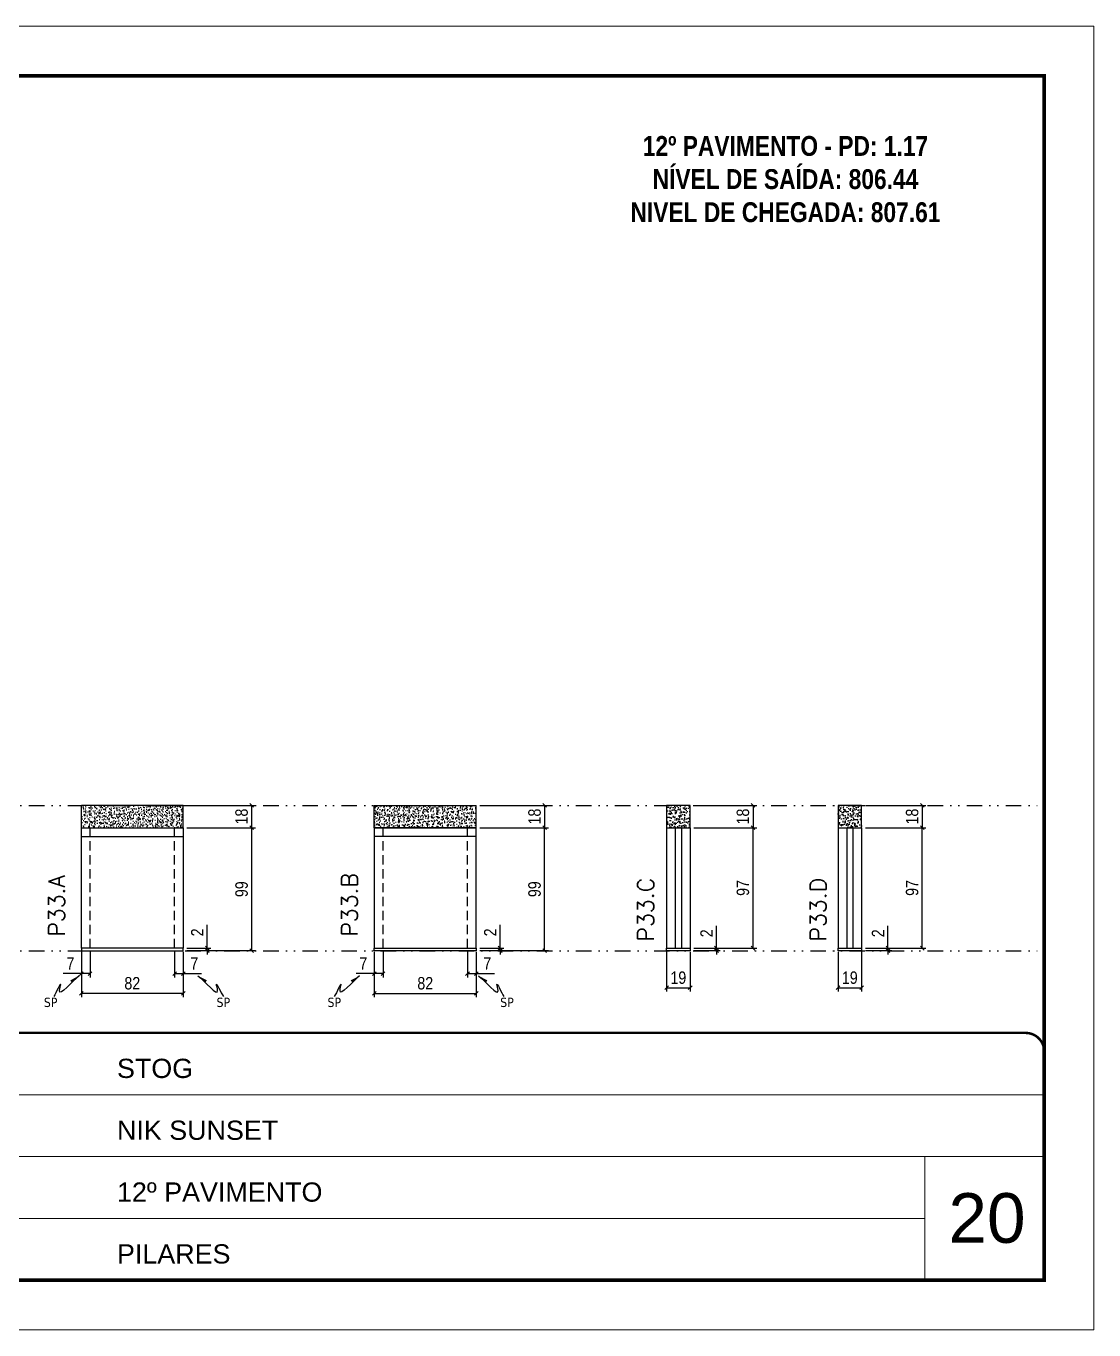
# Model space of a CAD drawing. Extents: x 808 to 7089, y -98 to 17032.
# Drawn here: x 6202 to 7062, y 11388 to 12438 of the extents above; entities that cross this region are included whole.
import ezdxf

# ---------------------------------------------------------------- set-up
doc = ezdxf.new("R2010")
doc.units = 0
for name, pattern in [('CONTINUO', [0]), ('DASHED', [0.75, 0.5, -0.25]), ('DIVIDE2', [0.625, 0.25, -0.125, 0, -0.125, 0, -0.125]), ('HIDDEN', [0.375, 0.25, -0.125])]:
    doc.linetypes.add(name, pattern=pattern)
for name, color, linetype, lineweight in [('CARIMBO', 255, 'Continuous', 9), ('Folhas', 255, 'Continuous', 9), ('SARRAFO DE PRESSAO', 251, 'DASHED', 9), ('Texto Seção', 7, 'Continuous', 15)]:
    doc.layers.add(name, color=color, linetype=linetype, lineweight=lineweight)
for name, color, linetype in [('COTA', 241, 'Continuous'), ('NOMENCLATURA', 7, 'Continuous'), ('Nível', 160, 'Continuous'), ('Painéis', 200, 'Continuous'), ('SARR_2.2x7', 40, 'Continuous'), ('Sarrafo de Pressão', 42, 'HIDDEN'), ('texto', 7, 'Continuous')]:
    doc.layers.add(name, color=color, linetype=linetype)
doc.styles.add('ARIAL', font='arial.ttf')
doc.styles.add('COTA TECNICA', font='techl___.ttf', dxfattribs={"height": 10})
doc.styles.add('COTA TECNICA-50', font='techl___.ttf', dxfattribs={"height": 10})
doc.styles.add('REGUA-120', font='ROMANS.shx', dxfattribs={"height": 15})
doc.styles.add('ROMANC', font='techb___.ttf', dxfattribs={"height": 2.5})
doc.styles.get("Standard").update_dxf_attribs({"font": 'arial.ttf'})
doc.dimstyles.new('COTA PAINEL-50', dxfattribs={"dimtxt": 10, "dimasz": 3, "dimexe": 3, "dimexo": 3, "dimgap": 3, "dimtad": 1, "dimdec": 1, "dimzin": 12, "dimdsep": 46, "dimtxsty": 'COTA TECNICA-50', "dimblk1": 'OBLIQUE', "dimblk2": 'OBLIQUE', "dimsah": 1, "dimcen": 0.9, "dimclrd": 4, "dimclre": 4, "dimclrt": 240, "dimadec": 1, "dimazin": 3, "dimtfac": 1, "dimtdec": 1, "dimtmove": 0, "dimatfit": 3, "dimfxl": 1, "dimtolj": 1, "dimtzin": 12, "dimarcsym": 0})
doc.dimstyles.new('PAINEL', dxfattribs={"dimtxt": 10, "dimasz": 3, "dimexe": 3, "dimexo": 3, "dimgap": 3, "dimtad": 1, "dimdec": 1, "dimzin": 12, "dimdsep": 46, "dimtxsty": 'COTA TECNICA', "dimblk1": 'OBLIQUE', "dimblk2": 'OBLIQUE', "dimsah": 1, "dimcen": 0.9, "dimclrd": 4, "dimclre": 4, "dimclrt": 240, "dimadec": 1, "dimazin": 3, "dimtfac": 1, "dimtdec": 1, "dimtmove": 0, "dimatfit": 3, "dimfxl": 1, "dimtolj": 1, "dimtzin": 12, "dimarcsym": 0})
doc.dimstyles.get("Standard").update_dxf_attribs({"dimtxt": 0.18, "dimasz": 0.18, "dimexe": 0.18, "dimexo": 0.0625, "dimgap": 0.09, "dimtad": 0, "dimtih": 1, "dimtoh": 1, "dimdec": 4, "dimzin": 0, "dimdsep": 46, "dimtxsty": 'Standard', "dimcen": 0.09, "dimadec": 0, "dimazin": 0, "dimtfac": 1, "dimtdec": 4, "dimtofl": 0, "dimtmove": 0, "dimatfit": 3, "dimfxl": 1, "dimtolj": 1, "dimtzin": 0, "dimarcsym": 0})

# ---------------------------------------------------------------- blocks, each defined once
blk = doc.blocks.new('9999999999')
at = {"color": 30, "linetype": 'CONTINUO'}
for p, q in [((98564.6, 34379.6), (99584, 34379.6)), ((98564.6, 34329.8), (99488, 34329.8)), ((99584, 34329.8), (99488, 34329.8)), ((99488, 34329.8), (99488, 34230.2)), ((98564.6, 34280), (99488, 34280))]:
    blk.add_line(p, q, dxfattribs=at)
at = {"color": 30, "linetype": 'CONTINUO', "const_width": 2}
blk.add_lwpolyline([(99584, 34230.2), (99584, 34414.4, 0.414214), (99569, 34429.4), (98229, 34429.4, 0.414214), (98214, 34414.4), (98214, 34245.2, 0.414214), (98229, 34230.2), (99584, 34230.2)], format="xyb", dxfattribs=at)
at = {"layer": 'Folhas'}
blk.add_lwpolyline([(98139, 34190.2), (99624, 34190.2), (99624, 35240.2), (98139, 35240.2)], close=True, dxfattribs=at)
at = {"layer": 'Folhas', "color": 30, "const_width": 3}
blk.add_lwpolyline([(98214, 34230.2), (99584, 34230.2), (99584, 35200.2), (98214, 35200.2)], close=True, dxfattribs=at)
at = {"color": 7, "linetype": 'Continuous', "ltscale": 5, "style": 'ARIAL'}
for s, height, p in [('STOG', 15.48, (98837.7, 34393.1)), ('NIK SUNSET', 15.48, (98837.7, 34343.3)), ('12º PAVIMENTO', 15.483, (98837.7, 34293.5)), ('PILARES', 15.48, (98837.7, 34243.7))]:
    blk.add_text(s, height=height, dxfattribs=at).set_placement(p)
blk = doc.blocks.new('_Oblique')
at = {"color": 0, "linetype": 'ByBlock', "lineweight": -2}
blk.add_line((-0.5, -0.5), (0.5, 0.5), dxfattribs=at)
blk = doc.blocks.new('*D1613')
at = {"layer": 'COTA', "color": 4, "lineweight": -2, "transparency": 16777216}
for p, q in [((6246.7, 11692.6), (6246.7, 11656.2)), ((6328.7, 11692.6), (6328.7, 11656.2)), ((6328.7, 11659.2), (6246.7, 11659.2))]:
    blk.add_line(p, q, dxfattribs=at)
at = {"layer": 'Defpoints', "color": 0, "transparency": 16777216}
for p in [(6246.7, 11695.6), (6328.7, 11695.6), (6246.7, 11659.2)]:
    blk.add_point(p, dxfattribs=at)
at = {"layer": 'COTA', "color": 4, "lineweight": -2, "transparency": 16777216, "xscale": 3, "yscale": 3, "zscale": 3, "rotation": 180}
blk.add_blockref('_Oblique', (6246.7, 11659.2), dxfattribs=at)
at = {"layer": 'COTA', "color": 4, "lineweight": -2, "transparency": 16777216, "xscale": 3, "yscale": 3, "zscale": 3}
blk.add_blockref('_Oblique', (6328.7, 11659.2), dxfattribs=at)
at = {"layer": 'COTA', "color": 240, "transparency": 16777216, "insert": (6287.7, 11667.3), "char_height": 10, "attachment_point": 5, "style": 'COTA TECNICA'}
blk.add_mtext('\\A1;82', dxfattribs=at)
blk = doc.blocks.new('*D1614')
at = {"layer": 'COTA', "color": 4, "lineweight": -2, "transparency": 16777216}
for p, q in [((6321.7, 11692.6), (6321.7, 11672.1)), ((6328.7, 11690.6), (6328.7, 11672.1)), ((6321.7, 11675.1), (6328.7, 11675.1)), ((6328.7, 11675.1), (6343.5, 11675.1))]:
    blk.add_line(p, q, dxfattribs=at)
at = {"layer": 'Defpoints', "color": 0, "transparency": 16777216}
for p in [(6321.7, 11695.6), (6328.7, 11693.6), (6328.7, 11675.1)]:
    blk.add_point(p, dxfattribs=at)
at = {"layer": 'COTA', "color": 4, "lineweight": -2, "transparency": 16777216, "xscale": 3, "yscale": 3, "zscale": 3, "rotation": 180}
blk.add_blockref('_Oblique', (6321.7, 11675.1), dxfattribs=at)
at = {"layer": 'COTA', "color": 4, "lineweight": -2, "transparency": 16777216, "xscale": 3, "yscale": 3, "zscale": 3}
blk.add_blockref('_Oblique', (6328.7, 11675.1), dxfattribs=at)
at = {"layer": 'COTA', "color": 240, "transparency": 16777216, "insert": (6337.6, 11683.2), "char_height": 10, "attachment_point": 5, "style": 'COTA TECNICA-50'}
blk.add_mtext('\\A1;7', dxfattribs=at)
blk = doc.blocks.new('*D1615')
at = {"layer": 'COTA', "color": 4, "lineweight": -2, "transparency": 16777216}
for p, q in [((6246.7, 11690.6), (6246.7, 11672.1)), ((6253.7, 11692.6), (6253.7, 11672.1)), ((6246.7, 11675.1), (6232, 11675.1)), ((6253.7, 11675.1), (6246.7, 11675.1))]:
    blk.add_line(p, q, dxfattribs=at)
at = {"layer": 'Defpoints', "color": 0, "transparency": 16777216}
for p in [(6246.7, 11693.6), (6253.7, 11695.6), (6246.7, 11675.1)]:
    blk.add_point(p, dxfattribs=at)
at = {"layer": 'COTA', "color": 4, "lineweight": -2, "transparency": 16777216, "xscale": 3, "yscale": 3, "zscale": 3, "rotation": 180}
blk.add_blockref('_Oblique', (6246.7, 11675.1), dxfattribs=at)
at = {"layer": 'COTA', "color": 4, "lineweight": -2, "transparency": 16777216, "xscale": 3, "yscale": 3, "zscale": 3}
blk.add_blockref('_Oblique', (6253.7, 11675.1), dxfattribs=at)
at = {"layer": 'COTA', "color": 240, "transparency": 16777216, "insert": (6237.9, 11683.2), "char_height": 10, "attachment_point": 5, "style": 'COTA TECNICA-50'}
blk.add_mtext('\\A1;7', dxfattribs=at)
blk = doc.blocks.new('*D1616')
at = {"layer": 'COTA', "color": 4, "linetype": 'ByBlock', "lineweight": -2, "transparency": 16777216}
for p, q in [((6331.7, 11792.6), (6386.8, 11792.6)), ((6383.8, 11693.6), (6383.8, 11792.6)), ((6331.7, 11693.6), (6386.8, 11693.6))]:
    blk.add_line(p, q, dxfattribs=at)
at = {"layer": 'Defpoints', "color": 0, "linetype": 'ByBlock', "transparency": 16777216}
for p in [(6328.7, 11792.6), (6383.8, 11792.6), (6328.7, 11693.6)]:
    blk.add_point(p, dxfattribs=at)
at = {"layer": 'COTA', "color": 4, "linetype": 'ByBlock', "lineweight": -2, "transparency": 16777216, "xscale": 3, "yscale": 3, "zscale": 3}
for p, rotation in [((6383.8, 11792.6), 90), ((6383.8, 11693.6), 270)]:
    blk.add_blockref('_Oblique', p, dxfattribs=dict(at, rotation=rotation))
at = {"layer": 'COTA', "color": 240, "linetype": 'ByBlock', "transparency": 16777216, "insert": (6375.7, 11743.1), "char_height": 10, "attachment_point": 5, "rotation": 90, "style": 'COTA TECNICA'}
blk.add_mtext('\\A1;99', dxfattribs=at)
blk = doc.blocks.new('*D1617')
at = {"layer": 'COTA', "color": 4, "lineweight": -2, "transparency": 16777216}
for p, q in [((6348, 11695.6), (6348, 11714.4)), ((6331.7, 11695.6), (6351, 11695.6)), ((6331.7, 11693.6), (6351, 11693.6)), ((6348, 11693.6), (6348, 11695.6)), ((6348, 11693.6), (6348, 11690.6))]:
    blk.add_line(p, q, dxfattribs=at)
at = {"layer": 'Defpoints', "color": 0, "transparency": 16777216}
for p in [(6328.7, 11695.6), (6328.7, 11693.6), (6348, 11693.6)]:
    blk.add_point(p, dxfattribs=at)
at = {"layer": 'COTA', "color": 4, "lineweight": -2, "transparency": 16777216, "xscale": 3, "yscale": 3, "zscale": 3}
for p, rotation in [((6348, 11695.6), 270), ((6348, 11693.6), 90)]:
    blk.add_blockref('_Oblique', p, dxfattribs=dict(at, rotation=rotation))
at = {"layer": 'COTA', "color": 240, "transparency": 16777216, "insert": (6340, 11708.3), "char_height": 10, "attachment_point": 5, "rotation": 90, "style": 'COTA TECNICA-50'}
blk.add_mtext('\\A1;2', dxfattribs=at)
blk = doc.blocks.new('*D1618')
at = {"layer": 'COTA', "color": 4, "linetype": 'ByBlock', "lineweight": -2, "transparency": 16777216}
for p, q in [((6331.7, 11792.6), (6386.8, 11792.6)), ((6383.8, 11693.6), (6383.8, 11792.6)), ((6331.7, 11693.6), (6386.8, 11693.6))]:
    blk.add_line(p, q, dxfattribs=at)
at = {"layer": 'Defpoints', "color": 0, "linetype": 'ByBlock', "transparency": 16777216}
for p in [(6328.7, 11792.6), (6383.8, 11792.6), (6328.7, 11693.6)]:
    blk.add_point(p, dxfattribs=at)
at = {"layer": 'COTA', "color": 4, "linetype": 'ByBlock', "lineweight": -2, "transparency": 16777216, "xscale": 3, "yscale": 3, "zscale": 3}
for p, rotation in [((6383.8, 11792.6), 90), ((6383.8, 11693.6), 270)]:
    blk.add_blockref('_Oblique', p, dxfattribs=dict(at, rotation=rotation))
at = {"layer": 'COTA', "color": 240, "linetype": 'ByBlock', "transparency": 16777216, "insert": (6375.7, 11743.1), "char_height": 10, "attachment_point": 5, "rotation": 90, "style": 'COTA TECNICA'}
blk.add_mtext('\\A1;99', dxfattribs=at)
blk = doc.blocks.new('*D1619')
at = {"layer": 'COTA', "color": 4, "lineweight": -2, "transparency": 16777216}
for p, q in [((6855.7, 11692.6), (6855.7, 11660.7)), ((6874.7, 11692.6), (6874.7, 11660.7)), ((6855.7, 11663.7), (6874.7, 11663.7))]:
    blk.add_line(p, q, dxfattribs=at)
at = {"layer": 'Defpoints', "color": 0, "transparency": 16777216}
for p in [(6855.7, 11695.6), (6874.7, 11695.6), (6874.7, 11663.7)]:
    blk.add_point(p, dxfattribs=at)
at = {"layer": 'COTA', "color": 4, "lineweight": -2, "transparency": 16777216, "xscale": 3, "yscale": 3, "zscale": 3, "rotation": 180}
blk.add_blockref('_Oblique', (6855.7, 11663.7), dxfattribs=at)
at = {"layer": 'COTA', "color": 4, "lineweight": -2, "transparency": 16777216, "xscale": 3, "yscale": 3, "zscale": 3}
blk.add_blockref('_Oblique', (6874.7, 11663.7), dxfattribs=at)
at = {"layer": 'COTA', "color": 240, "transparency": 16777216, "insert": (6865.2, 11671.8), "char_height": 10, "attachment_point": 5, "style": 'COTA TECNICA'}
blk.add_mtext('\\A1;19', dxfattribs=at)
blk = doc.blocks.new('*D1620')
at = {"layer": 'COTA', "color": 4, "lineweight": -2, "transparency": 16777216}
for p, q in [((6895.9, 11695.6), (6895.9, 11713.7)), ((6877.7, 11695.6), (6898.9, 11695.6)), ((6877.7, 11693.6), (6898.9, 11693.6)), ((6895.9, 11693.6), (6895.9, 11695.6)), ((6895.9, 11693.6), (6895.9, 11690.6))]:
    blk.add_line(p, q, dxfattribs=at)
at = {"layer": 'Defpoints', "color": 0, "transparency": 16777216}
for p in [(6874.7, 11695.6), (6874.7, 11693.6), (6895.9, 11695.6)]:
    blk.add_point(p, dxfattribs=at)
at = {"layer": 'COTA', "color": 4, "lineweight": -2, "transparency": 16777216, "xscale": 3, "yscale": 3, "zscale": 3}
for p, rotation in [((6895.9, 11695.6), 270), ((6895.9, 11693.6), 90)]:
    blk.add_blockref('_Oblique', p, dxfattribs=dict(at, rotation=rotation))
at = {"layer": 'COTA', "color": 240, "transparency": 16777216, "insert": (6887.9, 11707.6), "char_height": 10, "attachment_point": 5, "rotation": 90, "style": 'COTA TECNICA-50'}
blk.add_mtext('\\A1;2', dxfattribs=at)
blk = doc.blocks.new('*D1632')
at = {"layer": 'COTA', "color": 4, "linetype": 'ByBlock', "lineweight": -2, "transparency": 16777216}
for p, q in [((6877.7, 11810.6), (6926.5, 11810.6)), ((6923.5, 11810.6), (6923.5, 11792.6)), ((6877.7, 11792.6), (6926.5, 11792.6))]:
    blk.add_line(p, q, dxfattribs=at)
at = {"layer": 'Defpoints', "color": 0, "linetype": 'ByBlock', "transparency": 16777216}
for p in [(6874.7, 11810.6), (6874.7, 11792.6), (6923.5, 11792.6)]:
    blk.add_point(p, dxfattribs=at)
at = {"layer": 'COTA', "color": 4, "linetype": 'ByBlock', "lineweight": -2, "transparency": 16777216, "xscale": 3, "yscale": 3, "zscale": 3}
for p, rotation in [((6923.5, 11810.6), 90), ((6923.5, 11792.6), 270)]:
    blk.add_blockref('_Oblique', p, dxfattribs=dict(at, rotation=rotation))
at = {"layer": 'COTA', "color": 240, "linetype": 'ByBlock', "transparency": 16777216, "insert": (6915.4, 11801.6), "char_height": 10, "attachment_point": 5, "rotation": 90, "style": 'COTA TECNICA'}
blk.add_mtext('\\A1;18', dxfattribs=at)
blk = doc.blocks.new('*D1621')
at = {"layer": 'COTA', "color": 4, "lineweight": -2, "transparency": 16777216}
for p, q in [((6877.7, 11792.6), (6926.5, 11792.6)), ((6923.5, 11695.6), (6923.5, 11792.6)), ((6877.7, 11695.6), (6926.5, 11695.6))]:
    blk.add_line(p, q, dxfattribs=at)
at = {"layer": 'Defpoints', "color": 0, "transparency": 16777216}
for p in [(6874.7, 11792.6), (6923.5, 11792.6), (6874.7, 11695.6)]:
    blk.add_point(p, dxfattribs=at)
at = {"layer": 'COTA', "color": 4, "lineweight": -2, "transparency": 16777216, "xscale": 3, "yscale": 3, "zscale": 3}
for p, rotation in [((6923.5, 11792.6), 90), ((6923.5, 11695.6), 270)]:
    blk.add_blockref('_Oblique', p, dxfattribs=dict(at, rotation=rotation))
at = {"layer": 'COTA', "color": 240, "transparency": 16777216, "insert": (6915.4, 11744.1), "char_height": 10, "attachment_point": 5, "rotation": 90, "style": 'COTA TECNICA-50'}
blk.add_mtext('\\A1;97', dxfattribs=at)
blk = doc.blocks.new('*D1622')
at = {"layer": 'COTA', "color": 4, "lineweight": -2, "transparency": 16777216}
for p, q in [((6482.5, 11692.6), (6482.5, 11656.2)), ((6564.5, 11692.6), (6564.5, 11656.2)), ((6482.5, 11659.2), (6564.5, 11659.2))]:
    blk.add_line(p, q, dxfattribs=at)
at = {"layer": 'Defpoints', "color": 0, "transparency": 16777216}
for p in [(6482.5, 11695.6), (6564.5, 11695.6), (6564.5, 11659.2)]:
    blk.add_point(p, dxfattribs=at)
at = {"layer": 'COTA', "color": 4, "lineweight": -2, "transparency": 16777216, "xscale": 3, "yscale": 3, "zscale": 3, "rotation": 180}
blk.add_blockref('_Oblique', (6482.5, 11659.2), dxfattribs=at)
at = {"layer": 'COTA', "color": 4, "lineweight": -2, "transparency": 16777216, "xscale": 3, "yscale": 3, "zscale": 3}
blk.add_blockref('_Oblique', (6564.5, 11659.2), dxfattribs=at)
at = {"layer": 'COTA', "color": 240, "transparency": 16777216, "insert": (6523.5, 11667.3), "char_height": 10, "attachment_point": 5, "style": 'COTA TECNICA'}
blk.add_mtext('\\A1;82', dxfattribs=at)
blk = doc.blocks.new('*D1623')
at = {"layer": 'COTA', "color": 4, "lineweight": -2, "transparency": 16777216}
for p, q in [((6482.5, 11690.6), (6482.5, 11672.1)), ((6489.5, 11692.6), (6489.5, 11672.1)), ((6482.5, 11675.1), (6467.8, 11675.1)), ((6489.5, 11675.1), (6482.5, 11675.1))]:
    blk.add_line(p, q, dxfattribs=at)
at = {"layer": 'Defpoints', "color": 0, "transparency": 16777216}
for p in [(6482.5, 11693.6), (6489.5, 11695.6), (6482.5, 11675.1)]:
    blk.add_point(p, dxfattribs=at)
at = {"layer": 'COTA', "color": 4, "lineweight": -2, "transparency": 16777216, "xscale": 3, "yscale": 3, "zscale": 3, "rotation": 180}
blk.add_blockref('_Oblique', (6482.5, 11675.1), dxfattribs=at)
at = {"layer": 'COTA', "color": 4, "lineweight": -2, "transparency": 16777216, "xscale": 3, "yscale": 3, "zscale": 3}
blk.add_blockref('_Oblique', (6489.5, 11675.1), dxfattribs=at)
at = {"layer": 'COTA', "color": 240, "transparency": 16777216, "insert": (6473.6, 11683.2), "char_height": 10, "attachment_point": 5, "style": 'COTA TECNICA-50'}
blk.add_mtext('\\A1;7', dxfattribs=at)
blk = doc.blocks.new('*D1624')
at = {"layer": 'COTA', "color": 4, "lineweight": -2, "transparency": 16777216}
for p, q in [((6557.5, 11692.6), (6557.5, 11672.1)), ((6564.5, 11690.6), (6564.5, 11672.1)), ((6557.5, 11675.1), (6564.5, 11675.1)), ((6564.5, 11675.1), (6579.2, 11675.1))]:
    blk.add_line(p, q, dxfattribs=at)
at = {"layer": 'Defpoints', "color": 0, "transparency": 16777216}
for p in [(6557.5, 11695.6), (6564.5, 11693.6), (6564.5, 11675.1)]:
    blk.add_point(p, dxfattribs=at)
at = {"layer": 'COTA', "color": 4, "lineweight": -2, "transparency": 16777216, "xscale": 3, "yscale": 3, "zscale": 3, "rotation": 180}
blk.add_blockref('_Oblique', (6557.5, 11675.1), dxfattribs=at)
at = {"layer": 'COTA', "color": 4, "lineweight": -2, "transparency": 16777216, "xscale": 3, "yscale": 3, "zscale": 3}
blk.add_blockref('_Oblique', (6564.5, 11675.1), dxfattribs=at)
at = {"layer": 'COTA', "color": 240, "transparency": 16777216, "insert": (6573.4, 11683.2), "char_height": 10, "attachment_point": 5, "style": 'COTA TECNICA-50'}
blk.add_mtext('\\A1;7', dxfattribs=at)
blk = doc.blocks.new('*D1625')
at = {"layer": 'COTA', "color": 4, "linetype": 'ByBlock', "lineweight": -2, "transparency": 16777216}
for p, q in [((6567.5, 11792.6), (6622.6, 11792.6)), ((6619.6, 11693.6), (6619.6, 11792.6)), ((6567.5, 11693.6), (6622.6, 11693.6))]:
    blk.add_line(p, q, dxfattribs=at)
at = {"layer": 'Defpoints', "color": 0, "linetype": 'ByBlock', "transparency": 16777216}
for p in [(6564.5, 11792.6), (6619.6, 11792.6), (6564.5, 11693.6)]:
    blk.add_point(p, dxfattribs=at)
at = {"layer": 'COTA', "color": 4, "linetype": 'ByBlock', "lineweight": -2, "transparency": 16777216, "xscale": 3, "yscale": 3, "zscale": 3}
for p, rotation in [((6619.6, 11792.6), 90), ((6619.6, 11693.6), 270)]:
    blk.add_blockref('_Oblique', p, dxfattribs=dict(at, rotation=rotation))
at = {"layer": 'COTA', "color": 240, "linetype": 'ByBlock', "transparency": 16777216, "insert": (6611.5, 11743.1), "char_height": 10, "attachment_point": 5, "rotation": 90, "style": 'COTA TECNICA'}
blk.add_mtext('\\A1;99', dxfattribs=at)
blk = doc.blocks.new('*D1626')
at = {"layer": 'COTA', "color": 4, "lineweight": -2, "transparency": 16777216}
for p, q in [((6583.8, 11695.6), (6583.8, 11714.4)), ((6567.5, 11695.6), (6586.8, 11695.6)), ((6567.5, 11693.6), (6586.8, 11693.6)), ((6583.8, 11693.6), (6583.8, 11695.6)), ((6583.8, 11693.6), (6583.8, 11690.6))]:
    blk.add_line(p, q, dxfattribs=at)
at = {"layer": 'Defpoints', "color": 0, "transparency": 16777216}
for p in [(6564.5, 11695.6), (6564.5, 11693.6), (6583.8, 11693.6)]:
    blk.add_point(p, dxfattribs=at)
at = {"layer": 'COTA', "color": 4, "lineweight": -2, "transparency": 16777216, "xscale": 3, "yscale": 3, "zscale": 3}
for p, rotation in [((6583.8, 11695.6), 270), ((6583.8, 11693.6), 90)]:
    blk.add_blockref('_Oblique', p, dxfattribs=dict(at, rotation=rotation))
at = {"layer": 'COTA', "color": 240, "transparency": 16777216, "insert": (6575.8, 11708.3), "char_height": 10, "attachment_point": 5, "rotation": 90, "style": 'COTA TECNICA-50'}
blk.add_mtext('\\A1;2', dxfattribs=at)
blk = doc.blocks.new('*D1627')
at = {"layer": 'COTA', "color": 4, "linetype": 'ByBlock', "lineweight": -2, "transparency": 16777216}
for p, q in [((6567.5, 11792.6), (6622.6, 11792.6)), ((6619.6, 11693.6), (6619.6, 11792.6)), ((6567.5, 11693.6), (6622.6, 11693.6))]:
    blk.add_line(p, q, dxfattribs=at)
at = {"layer": 'Defpoints', "color": 0, "linetype": 'ByBlock', "transparency": 16777216}
for p in [(6564.5, 11792.6), (6619.6, 11792.6), (6564.5, 11693.6)]:
    blk.add_point(p, dxfattribs=at)
at = {"layer": 'COTA', "color": 4, "linetype": 'ByBlock', "lineweight": -2, "transparency": 16777216, "xscale": 3, "yscale": 3, "zscale": 3}
for p, rotation in [((6619.6, 11792.6), 90), ((6619.6, 11693.6), 270)]:
    blk.add_blockref('_Oblique', p, dxfattribs=dict(at, rotation=rotation))
at = {"layer": 'COTA', "color": 240, "linetype": 'ByBlock', "transparency": 16777216, "insert": (6611.5, 11743.1), "char_height": 10, "attachment_point": 5, "rotation": 90, "style": 'COTA TECNICA'}
blk.add_mtext('\\A1;99', dxfattribs=at)
blk = doc.blocks.new('*D1609')
at = {"layer": 'COTA', "color": 4, "lineweight": -2, "transparency": 16777216}
for p, q in [((6717.7, 11692.6), (6717.7, 11660.7)), ((6736.7, 11692.6), (6736.7, 11660.7)), ((6717.7, 11663.7), (6736.7, 11663.7))]:
    blk.add_line(p, q, dxfattribs=at)
at = {"layer": 'Defpoints', "color": 0, "transparency": 16777216}
for p in [(6717.7, 11695.6), (6736.7, 11695.6), (6736.7, 11663.7)]:
    blk.add_point(p, dxfattribs=at)
at = {"layer": 'COTA', "color": 4, "lineweight": -2, "transparency": 16777216, "xscale": 3, "yscale": 3, "zscale": 3, "rotation": 180}
blk.add_blockref('_Oblique', (6717.7, 11663.7), dxfattribs=at)
at = {"layer": 'COTA', "color": 4, "lineweight": -2, "transparency": 16777216, "xscale": 3, "yscale": 3, "zscale": 3}
blk.add_blockref('_Oblique', (6736.7, 11663.7), dxfattribs=at)
at = {"layer": 'COTA', "color": 240, "transparency": 16777216, "insert": (6727.2, 11671.8), "char_height": 10, "attachment_point": 5, "style": 'COTA TECNICA'}
blk.add_mtext('\\A1;19', dxfattribs=at)
blk = doc.blocks.new('*D1610')
at = {"layer": 'COTA', "color": 4, "lineweight": -2, "transparency": 16777216}
for p, q in [((6757.9, 11695.6), (6757.9, 11713.7)), ((6739.7, 11695.6), (6760.9, 11695.6)), ((6739.7, 11693.6), (6760.9, 11693.6)), ((6757.9, 11693.6), (6757.9, 11695.6)), ((6757.9, 11693.6), (6757.9, 11690.6))]:
    blk.add_line(p, q, dxfattribs=at)
at = {"layer": 'Defpoints', "color": 0, "transparency": 16777216}
for p in [(6736.7, 11695.6), (6736.7, 11693.6), (6757.9, 11695.6)]:
    blk.add_point(p, dxfattribs=at)
at = {"layer": 'COTA', "color": 4, "lineweight": -2, "transparency": 16777216, "xscale": 3, "yscale": 3, "zscale": 3}
for p, rotation in [((6757.9, 11695.6), 270), ((6757.9, 11693.6), 90)]:
    blk.add_blockref('_Oblique', p, dxfattribs=dict(at, rotation=rotation))
at = {"layer": 'COTA', "color": 240, "transparency": 16777216, "insert": (6749.9, 11707.6), "char_height": 10, "attachment_point": 5, "rotation": 90, "style": 'COTA TECNICA-50'}
blk.add_mtext('\\A1;2', dxfattribs=at)
blk = doc.blocks.new('*D1629')
at = {"layer": 'COTA', "color": 4, "linetype": 'ByBlock', "lineweight": -2, "transparency": 16777216}
for p, q in [((6739.7, 11810.6), (6790.3, 11810.6)), ((6787.3, 11810.6), (6787.3, 11792.6)), ((6739.7, 11792.6), (6790.3, 11792.6))]:
    blk.add_line(p, q, dxfattribs=at)
at = {"layer": 'Defpoints', "color": 0, "linetype": 'ByBlock', "transparency": 16777216}
for p in [(6736.7, 11810.6), (6736.7, 11792.6), (6787.3, 11792.6)]:
    blk.add_point(p, dxfattribs=at)
at = {"layer": 'COTA', "color": 4, "linetype": 'ByBlock', "lineweight": -2, "transparency": 16777216, "xscale": 3, "yscale": 3, "zscale": 3}
for p, rotation in [((6787.3, 11810.6), 90), ((6787.3, 11792.6), 270)]:
    blk.add_blockref('_Oblique', p, dxfattribs=dict(at, rotation=rotation))
at = {"layer": 'COTA', "color": 240, "linetype": 'ByBlock', "transparency": 16777216, "insert": (6779.2, 11801.6), "char_height": 10, "attachment_point": 5, "rotation": 90, "style": 'COTA TECNICA'}
blk.add_mtext('\\A1;18', dxfattribs=at)
blk = doc.blocks.new('*D1630')
at = {"layer": 'COTA', "color": 4, "lineweight": -2, "transparency": 16777216}
for p, q in [((6739.7, 11792.6), (6790.3, 11792.6)), ((6787.3, 11695.6), (6787.3, 11792.6)), ((6739.7, 11695.6), (6790.3, 11695.6))]:
    blk.add_line(p, q, dxfattribs=at)
at = {"layer": 'Defpoints', "color": 0, "transparency": 16777216}
for p in [(6736.7, 11792.6), (6787.3, 11792.6), (6736.7, 11695.6)]:
    blk.add_point(p, dxfattribs=at)
at = {"layer": 'COTA', "color": 4, "lineweight": -2, "transparency": 16777216, "xscale": 3, "yscale": 3, "zscale": 3}
for p, rotation in [((6787.3, 11792.6), 90), ((6787.3, 11695.6), 270)]:
    blk.add_blockref('_Oblique', p, dxfattribs=dict(at, rotation=rotation))
at = {"layer": 'COTA', "color": 240, "transparency": 16777216, "insert": (6779.2, 11744.1), "char_height": 10, "attachment_point": 5, "rotation": 90, "style": 'COTA TECNICA-50'}
blk.add_mtext('\\A1;97', dxfattribs=at)
blk = doc.blocks.new('*D1611')
at = {"layer": 'COTA', "color": 4, "lineweight": -2, "transparency": 16777216}
for p, q in [((6567.5, 11810.6), (6622.6, 11810.6)), ((6619.6, 11810.6), (6619.6, 11792.6)), ((6567.5, 11792.6), (6622.6, 11792.6))]:
    blk.add_line(p, q, dxfattribs=at)
at = {"layer": 'Defpoints', "color": 0, "transparency": 16777216}
for p in [(6564.5, 11810.6), (6564.5, 11792.6), (6619.6, 11792.6)]:
    blk.add_point(p, dxfattribs=at)
at = {"layer": 'COTA', "color": 4, "lineweight": -2, "transparency": 16777216, "xscale": 3, "yscale": 3, "zscale": 3}
for p, rotation in [((6619.6, 11810.6), 90), ((6619.6, 11792.6), 270)]:
    blk.add_blockref('_Oblique', p, dxfattribs=dict(at, rotation=rotation))
at = {"layer": 'COTA', "color": 240, "transparency": 16777216, "insert": (6611.5, 11801.6), "char_height": 10, "attachment_point": 5, "rotation": 90, "style": 'COTA TECNICA-50'}
blk.add_mtext('\\A1;18', dxfattribs=at)
blk = doc.blocks.new('*D1612')
at = {"layer": 'COTA', "color": 4, "lineweight": -2, "transparency": 16777216}
for p, q in [((6297.7, 11810.6), (6386.8, 11810.6)), ((6383.8, 11792.6), (6383.8, 11810.6)), ((6331.7, 11792.6), (6386.8, 11792.6))]:
    blk.add_line(p, q, dxfattribs=at)
at = {"layer": 'Defpoints', "color": 0, "transparency": 16777216}
for p in [(6294.7, 11810.6), (6383.8, 11810.6), (6328.7, 11792.6)]:
    blk.add_point(p, dxfattribs=at)
at = {"layer": 'COTA', "color": 4, "lineweight": -2, "transparency": 16777216, "xscale": 3, "yscale": 3, "zscale": 3}
for p, rotation in [((6383.8, 11810.6), 90), ((6383.8, 11792.6), 270)]:
    blk.add_blockref('_Oblique', p, dxfattribs=dict(at, rotation=rotation))
at = {"layer": 'COTA', "color": 240, "transparency": 16777216, "insert": (6375.7, 11801.6), "char_height": 10, "attachment_point": 5, "rotation": 90, "style": 'COTA TECNICA-50'}
blk.add_mtext('\\A1;18', dxfattribs=at)

msp = doc.modelspace()

# ---------------------------------------------------------------- hatches: boundary and pattern name
at = {"layer": 'COTA', "linetype": 'ByBlock'}
h = msp.add_hatch(dxfattribs=at)
h.set_pattern_fill('AR-CONC', color=256, scale=0.03)
h.paths.add_polyline_path([(6328.75, 11792.59), (6328.75, 11810.59), (6246.75, 11810.59), (6246.75, 11792.59)])
h = msp.add_hatch(dxfattribs=at)
h.set_pattern_fill('AR-CONC', color=256, scale=0.03)
h.paths.add_polyline_path([(6482.51, 11810.59), (6482.51, 11792.59), (6564.51, 11792.59), (6564.51, 11810.59)])
h = msp.add_hatch(dxfattribs=at)
h.set_pattern_fill('AR-CONC', color=256, scale=0.03)
h.set_pattern_definition([(50, (3170, -2297.15), (5.4655401, -0.4781726), [0.5715, -6.2865]), (355, (3170, -2297.15), (-1.0573026, 5.7317054), [0.4572, -5.0292175]), (100.451445, (3170.4555, -2297.19), (4.4082374, 5.2535326), [0.4857003, -5.3427073]), (46.1842, (3170, -2295.626), (8.1323712, -1.2612698), [0.85725, -9.42975]), (96.63556, (3170.678, -2295.731), (7.122124, 7.4227837), [0.7285507, -8.0140682]), (351.18415, (3170, -2295.626), (7.122124, 7.4227837), [0.685799, -7.543792]), (21, (3170.762, -2296.007), (4.5484317, -3.067956), [0.5715, -6.2865]), (326, (3170.762, -2296.007), (1.8540609, 5.525639), [0.4572, -5.0292]), (71.451445, (3171.141, -2296.263), (6.4024926, 2.457683), [0.4857003, -5.3426981]), (37.5, (3170, -2297.1502), (0.0926581, 2.53665117), [0, -4.96824, 0, -5.1054, 0, -5.04825]), (7.5, (3170, -2297.1502), (2.0045899, 3.00541724), [0, -2.91084, 0, -4.85394, 0, -1.92405]), (327.5, (3168.3007, -2297.1502), (4.06771786, -0.17186232), [0, -1.905, 0, -5.9436, 0, -7.8867]), (317.5, (3167.5387, -2297.1502), (4.4438754, 0.7627947), [0, -2.4765, 0, -3.94716, 0, -5.6007])])
h.paths.add_polyline_path([(6717.67, 11792.59), (6736.67, 11792.59), (6736.67, 11810.59), (6717.67, 11810.59)])
h = msp.add_hatch(dxfattribs=at)
h.set_pattern_fill('AR-CONC', color=256, scale=0.03)
h.paths.add_polyline_path([(6874.7, 11810.59), (6855.7, 11810.59), (6855.7, 11792.59), (6874.7, 11792.59)])

# ---------------------------------------------------------------- linework, layer by layer
for p, q in [((6246.75, 11792.59), (6246.75, 11810.59)), ((6328.75, 11810.59), (6246.75, 11810.59)), ((6328.75, 11810.59), (6328.75, 11810.59)), ((6328.75, 11792.59), (6328.75, 11810.59)), ((6482.51, 11810.59), (6482.51, 11810.59)), ((6482.51, 11792.59), (6482.51, 11810.59)), ((6482.51, 11810.59), (6564.51, 11810.59)), ((6564.51, 11792.59), (6564.51, 11810.59))]:
    msp.add_line(p, q, dxfattribs=at)
for points in [[(6717.67, 11792.57), (6736.67, 11792.57), (6736.67, 11810.59), (6717.67, 11810.59)], [(6855.7, 11792.57), (6874.7, 11792.57), (6874.7, 11810.59), (6855.7, 11810.59)]]:
    msp.add_lwpolyline(points, close=True, dxfattribs=at)
at = {"layer": 'Nível', "color": 4, "linetype": 'DIVIDE2', "ltscale": 50}
for p, q in [((6078.66, 11810.59), (7021.67, 11810.59)), ((6078.66, 11693.59), (7021.67, 11693.59))]:
    msp.add_line(p, q, dxfattribs=at)
at = {"layer": 'Painéis'}
for p, q in [((6246.75, 11792.59), (6328.75, 11792.59)), ((6246.75, 11695.59), (6246.75, 11792.59)), ((6328.75, 11792.59), (6328.75, 11695.59)), ((6482.51, 11792.59), (6564.51, 11792.59)), ((6564.51, 11792.59), (6482.51, 11792.59)), ((6482.51, 11792.59), (6482.51, 11695.59)), ((6564.51, 11695.59), (6564.51, 11792.59)), ((6717.67, 11792.59), (6717.67, 11695.59)), ((6717.67, 11792.59), (6736.67, 11792.59)), ((6736.67, 11792.59), (6736.67, 11695.59)), ((6855.7, 11792.59), (6855.7, 11695.59)), ((6855.7, 11792.59), (6874.7, 11792.59)), ((6874.7, 11792.59), (6874.7, 11695.59)), ((6328.75, 11695.59), (6246.75, 11695.59)), ((6482.51, 11695.59), (6564.51, 11695.59)), ((6717.67, 11695.59), (6736.67, 11695.59)), ((6717.67, 11695.59), (6736.67, 11695.59)), ((6717.67, 11693.59), (6717.67, 11695.59)), ((6736.67, 11693.59), (6717.67, 11693.59)), ((6736.67, 11695.59), (6736.67, 11693.59)), ((6855.7, 11695.59), (6874.7, 11695.59)), ((6855.7, 11695.59), (6874.7, 11695.59)), ((6855.7, 11693.59), (6855.7, 11695.59)), ((6874.7, 11693.59), (6855.7, 11693.59)), ((6874.7, 11695.59), (6874.7, 11693.59))]:
    msp.add_line(p, q, dxfattribs=at)
for points in [[(6246.75, 11693.59), (6328.75, 11693.59), (6328.75, 11695.59), (6246.75, 11695.59)], [(6564.51, 11693.59), (6482.51, 11693.59), (6482.51, 11695.59), (6564.51, 11695.59)]]:
    msp.add_lwpolyline(points, close=True, dxfattribs=at)
at = {"layer": 'SARR_2.2x7'}
for p, q in [((6724.67, 11792.59), (6724.67, 11695.59)), ((6729.67, 11792.59), (6729.67, 11695.59)), ((6862.7, 11792.59), (6862.7, 11695.59)), ((6867.7, 11792.59), (6867.7, 11695.59)), ((6246.75, 11785.59), (6328.75, 11785.59)), ((6564.51, 11785.59), (6482.51, 11785.59))]:
    msp.add_line(p, q, dxfattribs=at)
at = {"layer": 'Sarrafo de Pressão', "ltscale": 30}
for p, q in [((6253.75, 11695.59), (6253.75, 11792.59)), ((6321.75, 11695.59), (6321.75, 11792.59)), ((6489.51, 11695.59), (6489.51, 11792.59)), ((6557.51, 11695.59), (6557.51, 11792.59))]:
    msp.add_line(p, q, dxfattribs=at)

# ---------------------------------------------------------------- block references
at = {"layer": 'SARRAFO DE PRESSAO', "color": 6, "linetype": 'ByBlock'}
msp.add_blockref('9999999999', (-92562.31, -22802.03), dxfattribs=at)

# ---------------------------------------------------------------- texts
at = {"layer": 'CARIMBO', "style": 'ARIAL'}
msp.add_text('20', height=40, dxfattribs=at).set_placement((6944.53, 11458.32))
at = {"layer": 'NOMENCLATURA', "color": 2, "insert": (6813.41, 12376.32), "char_height": 16, "attachment_point": 2, "style": 'ROMANC'}
msp.add_mtext_dynamic_manual_height_columns('\\P12º PAVIMENTO - PD: 1.17\\PNÍVEL DE SAÍDA: 806.44\\PNIVEL DE CHEGADA: 807.61', width=328.3607, gutter_width=1, heights=[0], dxfattribs=at)
at = {"layer": 'texto', "color": 0, "char_height": 7.5, "attachment_point": 5}
for insert in [(6221.97, 11651.91), (6360.99, 11651.91), (6450.26, 11651.91), (6589.29, 11651.91)]:
    msp.add_mtext('{\\fTahoma|b0|i0|c0|p34;\\C4;SP}', dxfattribs=dict(at, insert=insert))
at = {"layer": 'Texto Seção', "char_height": 13, "width": 285.3299, "attachment_point": 7, "rotation": 90, "style": 'REGUA-120'}
for s, insert in [('P33.A', (6233.28, 11704.84)), ('P33.B', (6469.04, 11704.84)), ('P33.C', (6707.43, 11701)), ('\\pxt4;P33.D', (6846.25, 11701))]:
    msp.add_mtext(s, dxfattribs=dict(at, insert=insert))

# ---------------------------------------------------------------- dimensions: what is measured, and where the dimension line sits
at = {"layer": 'COTA'}
for base, p1, p2, angle, picture, middle in [((6383.83, 11810.59), (6328.75, 11792.59), (6294.75, 11810.59), 90, '*D1612', (6375.73, 11801.59)), ((6619.59, 11792.59), (6564.51, 11810.59), (6564.51, 11792.59), 90, '*D1611', (6611.5, 11801.59)), ((6787.3, 11792.59), (6736.67, 11695.59), (6736.67, 11792.59), 90, '*D1630', (6779.2, 11744.09)), ((6923.54, 11792.57), (6874.7, 11695.59), (6874.7, 11792.57), 90, '*D1621', (6915.44, 11744.08)), ((6246.75, 11675.08), (6253.75, 11695.59), (6246.75, 11693.59), 180, '*D1615', (6237.88, 11683.15)), ((6482.51, 11675.08), (6489.51, 11695.59), (6482.51, 11693.59), 180, '*D1623', (6473.65, 11683.15))]:
    dim = msp.add_linear_dim(base=base, p1=p1, p2=p2, angle=angle, dimstyle='COTA PAINEL-50', dxfattribs=at)
    dim.commit()
    dim.dimension.update_dxf_attribs({"geometry": picture, "text_midpoint": middle})
at = {"layer": 'COTA', "linetype": 'ByBlock'}
for base, p1, p2, picture, middle in [((6787.3, 11792.57), (6736.67, 11810.59), (6736.67, 11792.57), '*D1629', (6779.21, 11801.58)), ((6923.54, 11792.57), (6874.7, 11810.59), (6874.7, 11792.57), '*D1632', (6915.45, 11801.58))]:
    dim = msp.add_linear_dim(base=base, p1=p1, p2=p2, angle=90, dimstyle='PAINEL', dxfattribs=at)
    dim.commit()
    dim.dimension.update_dxf_attribs({"geometry": picture, "text_midpoint": middle})
for p1, p2, picture, middle in [((6328.75, 11693.59), (6328.75, 11792.59), '*D1616', (6375.74, 11743.09)), ((6328.75, 11693.59), (6328.75, 11792.59), '*D1618', (6375.74, 11743.09)), ((6564.51, 11693.59), (6564.51, 11792.59), '*D1625', (6611.51, 11743.09)), ((6564.51, 11693.59), (6564.51, 11792.59), '*D1627', (6611.51, 11743.09))]:
    dim = msp.add_aligned_dim(p1=p1, p2=p2, distance=-55.08, dimstyle='PAINEL', dxfattribs=at)
    dim.commit()
    dim.dimension.update_dxf_attribs({"geometry": picture, "text_midpoint": middle})
at = {"layer": 'COTA'}
for base, p1, p2, picture, middle in [((6348, 11693.59), (6328.75, 11695.59), (6328.75, 11693.59), '*D1617', (6348, 11708.34)), ((6583.77, 11693.59), (6564.51, 11695.59), (6564.51, 11693.59), '*D1626', (6583.77, 11708.34)), ((6757.87, 11695.59), (6736.67, 11693.59), (6736.67, 11695.59), '*D1610', (6757.87, 11707.65)), ((6895.89, 11695.59), (6874.7, 11693.59), (6874.7, 11695.59), '*D1620', (6895.89, 11707.65))]:
    dim = msp.add_linear_dim(base=base, p1=p1, p2=p2, angle=90, dimstyle='COTA PAINEL-50', dxfattribs=at)
    dim.commit()
    dim.dimension.update_dxf_attribs({"geometry": picture, "text_midpoint": middle, "dimtype": 160})
dim = msp.add_linear_dim(base=(6246.75, 11659.23), p1=(6328.75, 11695.59), p2=(6246.75, 11695.59), angle=180, dimstyle='PAINEL', override={"dimarcsym": 2}, dxfattribs=at)
dim.commit()
dim.dimension.update_dxf_attribs({"geometry": '*D1613', "text_midpoint": (6287.75, 11667.32)})
for base, p1, p2, picture, middle in [((6328.75, 11675.08), (6321.75, 11695.59), (6328.75, 11693.59), '*D1614', (6337.61, 11683.15)), ((6564.51, 11675.08), (6557.51, 11695.59), (6564.51, 11693.59), '*D1624', (6573.38, 11683.15))]:
    dim = msp.add_linear_dim(base=base, p1=p1, p2=p2, dimstyle='COTA PAINEL-50', dxfattribs=at)
    dim.commit()
    dim.dimension.update_dxf_attribs({"geometry": picture, "text_midpoint": middle})
for base, p1, p2, picture, middle in [((6564.51, 11659.23), (6482.51, 11695.59), (6564.51, 11695.59), '*D1622', (6523.51, 11667.32)), ((6736.67, 11663.7), (6717.67, 11695.59), (6736.67, 11695.59), '*D1609', (6727.17, 11671.78)), ((6874.7, 11663.7), (6855.7, 11695.59), (6874.7, 11695.59), '*D1619', (6865.2, 11671.78))]:
    dim = msp.add_linear_dim(base=base, p1=p1, p2=p2, dimstyle='PAINEL', override={"dimarcsym": 2}, dxfattribs=at)
    dim.commit()
    dim.dimension.update_dxf_attribs({"geometry": picture, "text_midpoint": middle})

# ---------------------------------------------------------------- leaders
at = {"layer": 'COTA', "path_type": 1}
for points in [[(6244.92, 11673.41), (6229.13, 11661.57), (6230.06, 11666.38), (6224.5, 11656.6)], [(6340.58, 11673.41), (6356.36, 11661.57), (6355.44, 11666.38), (6360.99, 11656.6)], [(6470.68, 11673.41), (6454.9, 11661.57), (6455.82, 11666.38), (6450.27, 11656.6)], [(6566.34, 11673.41), (6582.13, 11661.57), (6581.2, 11666.38), (6586.75, 11656.6)]]:
    msp.add_leader(points, dimstyle='Standard', override={"dimasz": 8}, dxfattribs=at)

doc.saveas('drawing.dxf')
